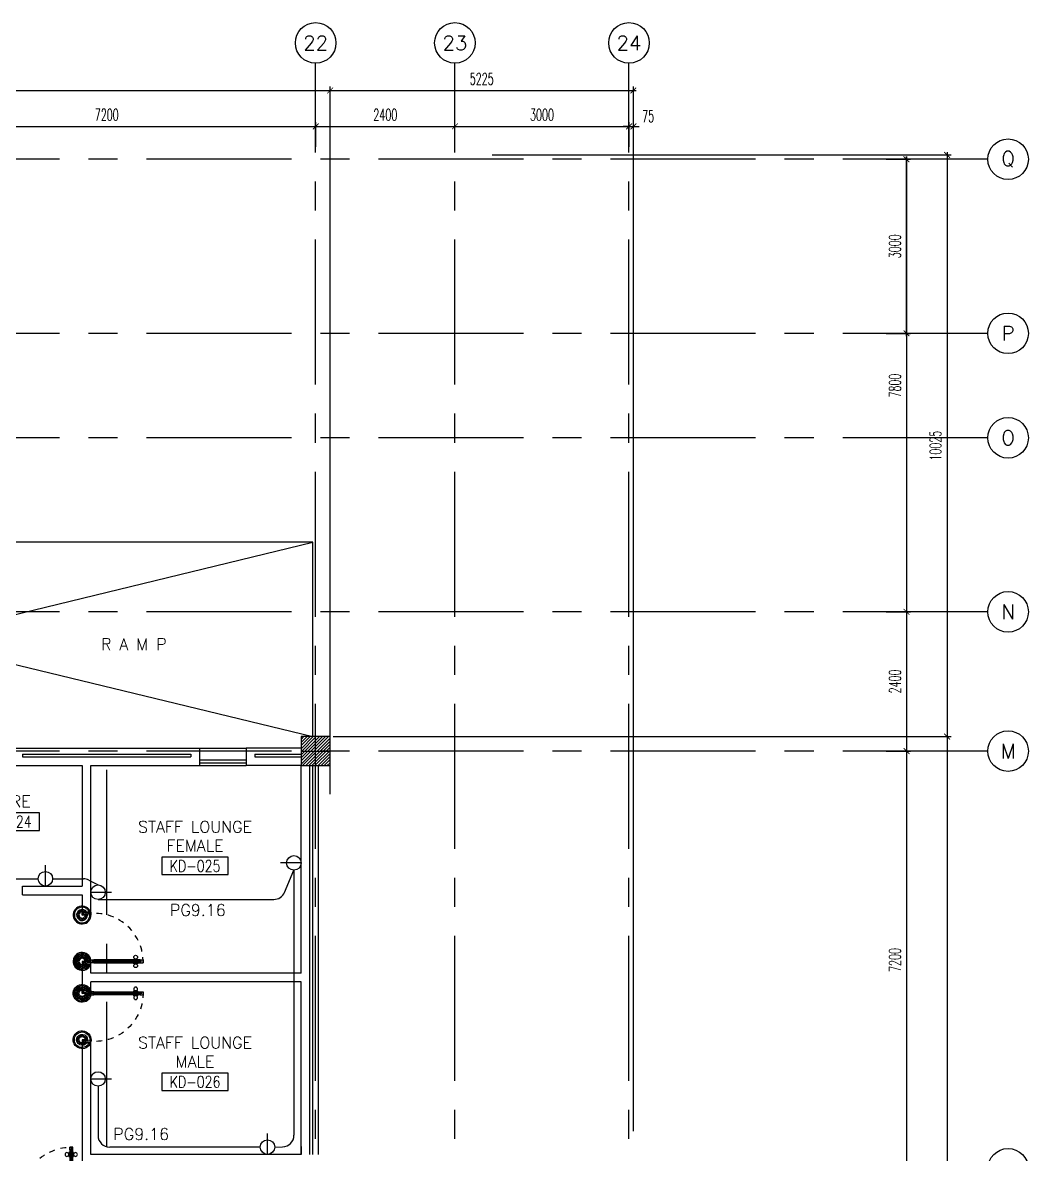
# Model space of a CAD drawing. Extents: x 0 to 93.3, y -13.5 to 76.8.
# Drawn here: x 75.97 to 93.3, y 57.27 to 76.77 of the extents above; entities that cross this region are included whole.
import ezdxf
from ezdxf.enums import TextEntityAlignment as Align

# ---------------------------------------------------------------- set-up
doc = ezdxf.new("R2010")
doc.units = 0
doc.header["$MEASUREMENT"] = 0
doc.header["$PDMODE"] = 3
doc.header["$PDSIZE"] = 0.1
doc.linetypes.add('CENTERX2', pattern=[4, 2.5, -0.5, 0.5, -0.5])
doc.linetypes.add('HIDDEN', pattern=[0.375, 0.25, -0.125])
doc.layers.get('0').update_dxf_attribs({"color": 11, "linetype": 'CONTINUOUS'})
doc.layers.get('DEFPOINTS').update_dxf_attribs({"color": 11, "linetype": 'CONTINUOUS'})
for name, color, linetype in [('AX-CR', 11, 'CONTINUOUS'), ('AX-DIM', 11, 'CONTINUOUS'), ('AX-TXT', 11, 'CONTINUOUS'), ('AXES', 11, 'CENTERX2'), ('BORDER', 11, 'CONTINUOUS'), ('COL', 11, 'CONTINUOUS'), ('DOOR', 11, 'CONTINUOUS'), ('DOOR-DIM', 11, 'CONTINUOUS'), ('E-CLINE', 4, 'CONTINUOUS'), ('E-HLINE', 3, 'HIDDEN'), ('E-SOCKETS', 4, 'CONTINUOUS'), ('E-TRXT', 4, 'CONTINUOUS'), ('HAT', 11, 'CONTINUOUS'), ('INSUL', 11, 'CONTINUOUS'), ('RM-BOX', 11, 'CONTINUOUS'), ('RM-NAME', 11, 'CONTINUOUS'), ('RM-NO', 11, 'CONTINUOUS'), ('SLOPE', 11, 'CONTINUOUS'), ('STR', 11, 'CONTINUOUS'), ('WALL', 11, 'CONTINUOUS'), ('WIN', 11, 'CONTINUOUS')]:
    doc.layers.add(name, color=color, linetype=linetype)
doc.styles.add('ROMANS', font='ROMANS.shx', dxfattribs={"width": 0.6})
doc.dimstyles.new('STANDARD in', dxfattribs={"dimtxt": 0.2, "dimasz": 0.1, "dimexe": 0.07, "dimexo": 0.05, "dimgap": 0.1, "dimtad": 1, "dimdec": 0, "dimlfac": 1000, "dimzin": 0, "dimdsep": 46, "dimtxsty": 'ROMANS', "dimblk": 'ARCHTICK', "dimcen": 0.05, "dimdle": 0.05, "dimclrd": 7, "dimclre": 7, "dimclrt": 2, "dimadec": 0, "dimazin": 0, "dimtfac": 1, "dimtdec": 0, "dimtmove": 2, "dimatfit": 3, "dimldrblk": 'ARCHTICK', "dimfxl": 0, "dimtolj": 1, "dimtzin": 0, "dimarcsym": 0})

# ---------------------------------------------------------------- blocks, each defined once
blk = doc.blocks.new('_ARCHTICK')
at = {"color": 0, "linetype": 'ByBlock', "const_width": 0.15}
blk.add_lwpolyline([(-0.5, -0.5), (0.5, 0.5)], dxfattribs=at)
blk = doc.blocks.new('*D197')
at = {"layer": 'AX-DIM', "color": 7, "lineweight": -2}
for p, q in [((81.32, 64.47), (91.972, 64.47)), ((91.902, 64.52), (91.902, 5.1)), ((81.32, 5.15), (91.972, 5.15))]:
    blk.add_line(p, q, dxfattribs=at)
at = {"layer": 'DEFPOINTS', "color": 0}
for p in [(81.27, 64.47), (81.27, 5.15), (91.902, 5.15)]:
    blk.add_point(p, dxfattribs=at)
at = {"layer": 'AX-DIM', "color": 7, "lineweight": -2, "xscale": 0.1, "yscale": 0.1, "zscale": 0.1}
for p, rotation in [((91.902, 64.47), 90), ((91.902, 5.15), 270)]:
    blk.add_blockref('_ARCHTICK', p, dxfattribs=dict(at, rotation=rotation))
at = {"layer": 'AX-DIM', "color": 2, "insert": (91.702, 34.81), "char_height": 0.2, "attachment_point": 5, "rotation": 90, "style": 'ROMANS'}
blk.add_mtext('\\A1;59320', dxfattribs=at)
blk = doc.blocks.new('*D196')
at = {"layer": 'AX-DIM', "color": 7, "lineweight": -2}
for p, q in [((90.852, 64.22), (91.272, 64.22)), ((91.202, 64.27), (91.202, 56.97)), ((90.852, 57.02), (91.272, 57.02))]:
    blk.add_line(p, q, dxfattribs=at)
at = {"layer": 'DEFPOINTS', "color": 0}
for p in [(90.802, 64.22), (90.802, 57.02), (91.202, 57.02)]:
    blk.add_point(p, dxfattribs=at)
at = {"layer": 'AX-DIM', "color": 7, "lineweight": -2, "xscale": 0.1, "yscale": 0.1, "zscale": 0.1}
for p, rotation in [((91.202, 64.22), 90), ((91.202, 57.02), 270)]:
    blk.add_blockref('_ARCHTICK', p, dxfattribs=dict(at, rotation=rotation))
at = {"layer": 'AX-DIM', "color": 2, "insert": (91.002, 60.62), "char_height": 0.2, "attachment_point": 5, "rotation": 90, "style": 'ROMANS'}
blk.add_mtext('\\A1;7200', dxfattribs=at)
blk = doc.blocks.new('A$C272A55A0')
at = {"layer": 'DOOR', "color": 0, "linetype": 'ByBlock'}
for p, q in [((0, 900), (0, 1050)), ((50, 1050), (0, 1050)), ((50, 950), (50, 1050)), ((1750, 950), (1750, 1050)), ((1750, 1050), (1800, 1050)), ((1800, 1050), (1800, 900)), ((0, 900), (25, 900)), ((25, 950), (50, 950)), ((25, 900), (25, 950)), ((75, 900), (25, 900)), ((25, 850), (25, 900)), ((42, 850), (25, 850)), ((58, 870), (42, 870)), ((42, 870), (42, 850)), ((58, 850), (58, 870)), ((75, 850), (58, 850)), ((75, 900), (75, 850)), ((1725, 900), (1775, 900)), ((1725, 900), (1725, 850)), ((1725, 850), (1742, 850)), ((1742, 870), (1758, 870)), ((1742, 850), (1742, 870)), ((1775, 950), (1750, 950)), ((1758, 870), (1758, 850)), ((1758, 850), (1775, 850)), ((1775, 900), (1775, 950)), ((1800, 900), (1775, 900)), ((1775, 850), (1775, 900)), ((25, 50), (42, 50)), ((25, 50), (25, 0)), ((25, 0), (75, 0)), ((75, 0), (25, 0)), ((42, 50), (42, 30)), ((42, 30), (58, 30)), ((58, 50), (75, 50)), ((58, 50), (58, 30)), ((75, 50), (75, 0)), ((1718, 160), (1709, 160)), ((1709, 95), (1709, 160)), ((1718, 95), (1709, 95)), ((1725, 173), (1718, 173)), ((1718, 173), (1718, 83)), ((1718, 95), (1718, 160)), ((1725, 83), (1718, 83)), ((1742, 50), (1725, 50)), ((1725, 50), (1725, 0)), ((1775, 0), (1725, 0)), ((1725, 0), (1775, 0)), ((1742, 50), (1742, 30)), ((1758, 30), (1742, 30)), ((1775, 50), (1758, 50)), ((1758, 50), (1758, 30)), ((1775, 173), (1782, 173)), ((1775, 83), (1782, 83)), ((1775, 50), (1775, 0)), ((1782, 173), (1782, 83)), ((1782, 160), (1791, 160)), ((1782, 95), (1782, 160)), ((1782, 95), (1791, 95)), ((1791, 95), (1791, 160))]:
    blk.add_line(p, q, dxfattribs=at)
at = {"layer": 'DOOR', "color": 9, "linetype": 'ByBlock'}
for p, q in [((50, 1050), (0, 1010)), ((50, 1050), (0, 937)), ((50, 1050), (37, 950)), ((1750, 1050), (1800, 1010)), ((1750, 1050), (1800, 937)), ((1750, 1050), (1763, 950))]:
    blk.add_line(p, q, dxfattribs=at)
at = {"layer": 'DOOR', "linetype": 'ByBlock'}
for p, q in [((25, 850), (25, 50)), ((42, 850), (42, 50)), ((58, 850), (58, 50)), ((75, 50), (75, 850)), ((1725, 50), (1725, 850)), ((1742, 850), (1742, 50)), ((1758, 850), (1758, 50)), ((1775, 850), (1775, 50))]:
    blk.add_line(p, q, dxfattribs=at)
at = {"layer": 'DOOR', "color": 0, "linetype": 'ByBlock'}
for centre in [(1676, 128), (1824, 128)]:
    blk.add_circle(centre, 32.4, dxfattribs=at)
at = {"layer": 'DOOR', "color": 9, "linetype": 'ByBlock'}
for centre, radius, start, end in [((50, 1050), 54.4, 203.2074, 270), ((50, 1050), 74.4, 227.7764, 270), ((50, 1050), 34.4, 180, 270), ((50, 1050), 14.4, 180, 270), ((1750, 1050), 14.4, 270, 0), ((1750, 1050), 34.4, 270, 0), ((1750, 1050), 54.4, 270, 336.7926), ((1750, 1050), 74.4, 270, 312.2236), ((50, 1050), 94.4, 238.0182, 270), ((50, 1050), 114, 244.0838, 257.3774), ((50, 1050), 134, 248.1598, 259.28), ((50, 1050), 154, 251.1053, 256.2858), ((1750, 1050), 94.4, 270, 301.9818), ((1750, 1050), 114, 282.6226, 295.9162), ((1750, 1050), 134, 280.72, 291.8402), ((1750, 1050), 154, 283.7142, 288.8947)]:
    blk.add_arc(centre, radius, start, end, dxfattribs=at)
at = {"layer": 'DOOR', "linetype": 'HIDDEN', "ltscale": 0.5}
for centre, start, end in [((50, 851), 268.3174, 3.2965), ((1750, 851), 176.7035, 271.6826)]:
    blk.add_arc(centre, 851, start, end, dxfattribs=at)
at = {"layer": 'WALL', "linetype": 'ByBlock'}
blk.add_line((1800, 900), (1800, 1050), dxfattribs=at)
blk = doc.blocks.new('AXR')
at = {"layer": 'AX-CR'}
blk.add_circle((350, 0), 350, dxfattribs=at)
at = {"layer": 'AX-TXT', "style": 'ROMANS'}
blk.add_attdef('AX', text='', height=250, dxfattribs=at).set_placement((350, 0), align=Align.MIDDLE)
blk = doc.blocks.new('*D184')
at = {"layer": 'AX-DIM', "color": 7, "linetype": 'ByBlock', "lineweight": -2}
for p, q in [((91.902, 74.545), (91.902, 64.42)), ((84.059, 74.495), (91.972, 74.495)), ((91.252, 64.47), (91.972, 64.47))]:
    blk.add_line(p, q, dxfattribs=at)
at = {"layer": 'DEFPOINTS', "color": 0, "linetype": 'ByBlock'}
for p in [(84.009, 74.495), (91.202, 64.47), (91.902, 64.47)]:
    blk.add_point(p, dxfattribs=at)
at = {"layer": 'AX-DIM', "color": 7, "linetype": 'ByBlock', "lineweight": -2, "xscale": 0.1, "yscale": 0.1, "zscale": 0.1}
for p, rotation in [((91.902, 74.495), 90), ((91.902, 64.47), 270)]:
    blk.add_blockref('_ARCHTICK', p, dxfattribs=dict(at, rotation=rotation))
at = {"layer": 'AX-DIM', "color": 2, "linetype": 'ByBlock', "insert": (91.702, 69.483), "char_height": 0.2, "attachment_point": 5, "rotation": 90, "style": 'ROMANS'}
blk.add_mtext('\\A1;10025', dxfattribs=at)
blk = doc.blocks.new('*D170')
at = {"layer": 'AX-DIM', "color": 7, "linetype": 'ByBlock', "lineweight": -2}
for p, q in [((73.77, 74.987), (81.07, 74.987)), ((73.82, 74.637), (73.82, 75.057)), ((81.02, 74.637), (81.02, 75.057))]:
    blk.add_line(p, q, dxfattribs=at)
at = {"layer": 'DEFPOINTS', "color": 0, "linetype": 'ByBlock'}
for p in [(81.02, 74.987), (73.82, 74.587), (81.02, 74.587)]:
    blk.add_point(p, dxfattribs=at)
at = {"layer": 'AX-DIM', "color": 7, "linetype": 'ByBlock', "lineweight": -2, "xscale": 0.1, "yscale": 0.1, "zscale": 0.1, "rotation": 180}
blk.add_blockref('_ARCHTICK', (73.82, 74.987), dxfattribs=at)
at = {"layer": 'AX-DIM', "color": 7, "linetype": 'ByBlock', "lineweight": -2, "xscale": 0.1, "yscale": 0.1, "zscale": 0.1}
blk.add_blockref('_ARCHTICK', (81.02, 74.987), dxfattribs=at)
at = {"layer": 'AX-DIM', "color": 2, "linetype": 'ByBlock', "insert": (77.42, 75.187), "char_height": 0.2, "attachment_point": 5, "style": 'ROMANS'}
blk.add_mtext('\\A1;7200', dxfattribs=at)
blk = doc.blocks.new('*D171')
at = {"layer": 'AX-DIM', "color": 7, "linetype": 'ByBlock', "lineweight": -2}
for p, q in [((80.97, 74.987), (83.47, 74.987)), ((81.02, 74.637), (81.02, 75.057)), ((83.42, 74.637), (83.42, 75.057))]:
    blk.add_line(p, q, dxfattribs=at)
at = {"layer": 'DEFPOINTS', "color": 0, "linetype": 'ByBlock'}
for p in [(83.42, 74.987), (81.02, 74.587), (83.42, 74.587)]:
    blk.add_point(p, dxfattribs=at)
at = {"layer": 'AX-DIM', "color": 7, "linetype": 'ByBlock', "lineweight": -2, "xscale": 0.1, "yscale": 0.1, "zscale": 0.1, "rotation": 180}
blk.add_blockref('_ARCHTICK', (81.02, 74.987), dxfattribs=at)
at = {"layer": 'AX-DIM', "color": 7, "linetype": 'ByBlock', "lineweight": -2, "xscale": 0.1, "yscale": 0.1, "zscale": 0.1}
blk.add_blockref('_ARCHTICK', (83.42, 74.987), dxfattribs=at)
at = {"layer": 'AX-DIM', "color": 2, "linetype": 'ByBlock', "insert": (82.22, 75.187), "char_height": 0.2, "attachment_point": 5, "style": 'ROMANS'}
blk.add_mtext('\\A1;2400', dxfattribs=at)
blk = doc.blocks.new('*X95')
at = {"color": 0}
for p, q in [((253129, 69528), (253601, 70001)), ((253129, 69581), (253548, 70001)), ((253129, 69634), (253495, 70001)), ((253129, 69687), (253442, 70001)), ((253129, 69740), (253389, 70001)), ((253129, 69793), (253336, 70001)), ((253129, 69846), (253283, 70001)), ((253129, 69900), (253230, 70001)), ((253129, 69953), (253177, 70001)), ((253154, 69501), (253629, 69975)), ((253207, 69501), (253629, 69922)), ((253260, 69501), (253629, 69869)), ((253313, 69501), (253629, 69816)), ((253366, 69501), (253629, 69763)), ((253419, 69501), (253629, 69710)), ((253473, 69501), (253629, 69657)), ((253526, 69501), (253629, 69604)), ((253579, 69501), (253629, 69551))]:
    blk.add_line(p, q, dxfattribs=at)
blk = doc.blocks.new('*D172')
at = {"layer": 'AX-DIM', "color": 7, "linetype": 'ByBlock', "lineweight": -2}
for p, q in [((83.37, 74.987), (86.47, 74.987)), ((83.42, 74.637), (83.42, 75.057)), ((86.42, 74.637), (86.42, 75.057))]:
    blk.add_line(p, q, dxfattribs=at)
at = {"layer": 'DEFPOINTS', "color": 0, "linetype": 'ByBlock'}
for p in [(86.42, 74.987), (83.42, 74.587), (86.42, 74.587)]:
    blk.add_point(p, dxfattribs=at)
at = {"layer": 'AX-DIM', "color": 7, "linetype": 'ByBlock', "lineweight": -2, "xscale": 0.1, "yscale": 0.1, "zscale": 0.1, "rotation": 180}
blk.add_blockref('_ARCHTICK', (83.42, 74.987), dxfattribs=at)
at = {"layer": 'AX-DIM', "color": 7, "linetype": 'ByBlock', "lineweight": -2, "xscale": 0.1, "yscale": 0.1, "zscale": 0.1}
blk.add_blockref('_ARCHTICK', (86.42, 74.987), dxfattribs=at)
at = {"layer": 'AX-DIM', "color": 2, "linetype": 'ByBlock', "insert": (84.92, 75.187), "char_height": 0.2, "attachment_point": 5, "style": 'ROMANS'}
blk.add_mtext('\\A1;3000', dxfattribs=at)
blk = doc.blocks.new('*D173')
at = {"layer": 'AX-DIM', "color": 7, "linetype": 'ByBlock', "lineweight": -2}
for p, q in [((86.42, 74.987), (86.32, 74.987)), ((86.42, 74.637), (86.42, 75.057)), ((86.42, 74.987), (86.495, 74.987)), ((86.495, 74.637), (86.495, 75.057)), ((86.495, 74.987), (86.595, 74.987))]:
    blk.add_line(p, q, dxfattribs=at)
at = {"layer": 'DEFPOINTS', "color": 0, "linetype": 'ByBlock'}
for p in [(86.495, 74.987), (86.42, 74.587), (86.495, 74.587)]:
    blk.add_point(p, dxfattribs=at)
at = {"layer": 'AX-DIM', "color": 7, "linetype": 'ByBlock', "lineweight": -2, "xscale": 0.1, "yscale": 0.1, "zscale": 0.1}
blk.add_blockref('_ARCHTICK', (86.42, 74.987), dxfattribs=at)
at = {"layer": 'AX-DIM', "color": 7, "linetype": 'ByBlock', "lineweight": -2, "xscale": 0.1, "yscale": 0.1, "zscale": 0.1, "rotation": 180}
blk.add_blockref('_ARCHTICK', (86.495, 74.987), dxfattribs=at)
at = {"layer": 'AX-DIM', "color": 2, "linetype": 'ByBlock', "insert": (86.75, 75.162), "char_height": 0.2, "attachment_point": 5, "style": 'ROMANS'}
blk.add_mtext('\\A1;75', dxfattribs=at)
blk = doc.blocks.new('AXU')
at = {"layer": 'AX-CR'}
blk.add_circle((0, 350), 350, dxfattribs=at)
at = {"layer": 'AX-TXT', "style": 'ROMANS'}
blk.add_attdef('AX', text='', height=250, dxfattribs=at).set_placement((0, 350), align=Align.MIDDLE)
blk = doc.blocks.new('*D183')
at = {"layer": 'AX-DIM', "color": 7, "lineweight": -2}
for p, q in [((90.852, 74.42), (91.272, 74.42)), ((91.202, 71.37), (91.202, 74.47)), ((90.852, 71.42), (91.272, 71.42))]:
    blk.add_line(p, q, dxfattribs=at)
at = {"layer": 'DEFPOINTS', "color": 0}
for p in [(90.802, 74.42), (91.202, 74.42), (90.802, 71.42)]:
    blk.add_point(p, dxfattribs=at)
at = {"layer": 'AX-DIM', "color": 7, "lineweight": -2, "xscale": 0.1, "yscale": 0.1, "zscale": 0.1}
for p, rotation in [((91.202, 74.42), 90), ((91.202, 71.42), 270)]:
    blk.add_blockref('_ARCHTICK', p, dxfattribs=dict(at, rotation=rotation))
at = {"layer": 'AX-DIM', "color": 2, "insert": (91.002, 72.92), "char_height": 0.2, "attachment_point": 5, "rotation": 90, "style": 'ROMANS'}
blk.add_mtext('\\A1;3000', dxfattribs=at)
blk = doc.blocks.new('*D182')
at = {"layer": 'AX-DIM', "color": 7, "lineweight": -2}
for p, q in [((90.852, 74.42), (91.272, 74.42)), ((91.202, 74.47), (91.202, 66.57)), ((90.852, 66.62), (91.272, 66.62))]:
    blk.add_line(p, q, dxfattribs=at)
at = {"layer": 'DEFPOINTS', "color": 0}
for p in [(90.802, 74.42), (90.802, 66.62), (91.202, 66.62)]:
    blk.add_point(p, dxfattribs=at)
at = {"layer": 'AX-DIM', "color": 7, "lineweight": -2, "xscale": 0.1, "yscale": 0.1, "zscale": 0.1}
for p, rotation in [((91.202, 74.42), 90), ((91.202, 66.62), 270)]:
    blk.add_blockref('_ARCHTICK', p, dxfattribs=dict(at, rotation=rotation))
at = {"layer": 'AX-DIM', "color": 2, "insert": (91.002, 70.52), "char_height": 0.2, "attachment_point": 5, "rotation": 90, "style": 'ROMANS'}
blk.add_mtext('\\A1;7800', dxfattribs=at)
blk = doc.blocks.new('*D181')
at = {"layer": 'AX-DIM', "color": 7, "lineweight": -2}
for p, q in [((90.852, 66.62), (91.272, 66.62)), ((91.202, 66.67), (91.202, 64.17)), ((90.852, 64.22), (91.272, 64.22))]:
    blk.add_line(p, q, dxfattribs=at)
at = {"layer": 'DEFPOINTS', "color": 0}
for p in [(90.802, 66.62), (90.802, 64.22), (91.202, 64.22)]:
    blk.add_point(p, dxfattribs=at)
at = {"layer": 'AX-DIM', "color": 7, "lineweight": -2, "xscale": 0.1, "yscale": 0.1, "zscale": 0.1}
for p, rotation in [((91.202, 66.62), 90), ((91.202, 64.22), 270)]:
    blk.add_blockref('_ARCHTICK', p, dxfattribs=dict(at, rotation=rotation))
at = {"layer": 'AX-DIM', "color": 2, "insert": (91.002, 65.42), "char_height": 0.2, "attachment_point": 5, "rotation": 90, "style": 'ROMANS'}
blk.add_mtext('\\A1;2400', dxfattribs=at)
blk = doc.blocks.new('*D180')
at = {"layer": 'AX-DIM', "color": 7, "lineweight": -2}
for p, q in [((90.852, 74.42), (91.272, 74.42)), ((91.202, 74.47), (91.202, 71.37)), ((90.852, 71.42), (91.272, 71.42))]:
    blk.add_line(p, q, dxfattribs=at)
at = {"layer": 'DEFPOINTS', "color": 0}
for p in [(90.802, 74.42), (90.802, 71.42), (91.202, 71.42)]:
    blk.add_point(p, dxfattribs=at)
at = {"layer": 'AX-DIM', "color": 7, "lineweight": -2, "xscale": 0.1, "yscale": 0.1, "zscale": 0.1}
for p, rotation in [((91.202, 74.42), 90), ((91.202, 71.42), 270)]:
    blk.add_blockref('_ARCHTICK', p, dxfattribs=dict(at, rotation=rotation))
at = {"layer": 'AX-DIM', "color": 2, "insert": (91.002, 72.92), "char_height": 0.2, "attachment_point": 5, "rotation": 90, "style": 'ROMANS'}
blk.add_mtext('\\A1;3000', dxfattribs=at)
blk = doc.blocks.new('*D137')
at = {"layer": 'AX-DIM', "color": 7, "lineweight": -2}
for p, q in [((81.22, 75.605), (86.545, 75.605)), ((81.27, 74.955), (81.27, 75.675)), ((86.495, 57.669), (86.495, 75.675))]:
    blk.add_line(p, q, dxfattribs=at)
at = {"layer": 'DEFPOINTS', "color": 0}
for p in [(86.495, 75.605), (81.27, 74.905), (86.495, 57.619)]:
    blk.add_point(p, dxfattribs=at)
at = {"layer": 'AX-DIM', "color": 7, "lineweight": -2, "xscale": 0.1, "yscale": 0.1, "zscale": 0.1, "rotation": 180}
blk.add_blockref('_ARCHTICK', (81.27, 75.605), dxfattribs=at)
at = {"layer": 'AX-DIM', "color": 7, "lineweight": -2, "xscale": 0.1, "yscale": 0.1, "zscale": 0.1}
blk.add_blockref('_ARCHTICK', (86.495, 75.605), dxfattribs=at)
at = {"layer": 'AX-DIM', "color": 2, "insert": (83.882, 75.805), "char_height": 0.2, "attachment_point": 5, "style": 'ROMANS'}
blk.add_mtext('\\A1;5225', dxfattribs=at)
blk = doc.blocks.new('*D136')
at = {"layer": 'AX-DIM', "color": 7, "lineweight": -2}
for p, q in [((6.53, 75.605), (81.32, 75.605)), ((6.58, 73.123), (6.58, 75.675)), ((81.27, 63.477), (81.27, 75.675))]:
    blk.add_line(p, q, dxfattribs=at)
at = {"layer": 'DEFPOINTS', "color": 0}
for p in [(81.27, 75.605), (6.58, 73.073), (81.27, 63.427)]:
    blk.add_point(p, dxfattribs=at)
at = {"layer": 'AX-DIM', "color": 7, "lineweight": -2, "xscale": 0.1, "yscale": 0.1, "zscale": 0.1, "rotation": 180}
blk.add_blockref('_ARCHTICK', (6.58, 75.605), dxfattribs=at)
at = {"layer": 'AX-DIM', "color": 7, "lineweight": -2, "xscale": 0.1, "yscale": 0.1, "zscale": 0.1}
blk.add_blockref('_ARCHTICK', (81.27, 75.605), dxfattribs=at)
at = {"layer": 'AX-DIM', "color": 2, "insert": (43.925, 75.805), "char_height": 0.2, "attachment_point": 5, "style": 'ROMANS'}
blk.add_mtext('\\A1;74690', dxfattribs=at)
blk = doc.blocks.new('DOOR90')
at = {"layer": 'DOOR', "color": 7, "linetype": 'ByBlock'}
for p, q in [((-150, 0), (0, 0)), ((-150, 0), (-150, -25)), ((0, -50), (-114, 0)), ((0, -50), (-40, 0)), ((0, -50), (0, 0)), ((-1000, -25), (-1050, -25)), ((-1050, -75), (-1050, -25)), ((-1050, -25), (-1050, -75)), ((-1000, -75), (-1050, -75)), ((-1000, -42), (-1020, -42)), ((-1020, -42), (-1020, -58)), ((-1000, -58), (-1020, -58)), ((-1000, -25), (-1000, -42)), ((-1000, -58), (-1000, -75)), ((-878, -18), (-968, -18)), ((-968, -25), (-968, -18)), ((-968, -75), (-968, -82)), ((-878, -82), (-968, -82)), ((-955, -9), (-890, -9)), ((-955, -18), (-955, -9)), ((-955, -18), (-890, -18)), ((-955, -82), (-890, -82)), ((-955, -82), (-955, -91)), ((-955, -91), (-890, -91)), ((-890, -18), (-890, -9)), ((-890, -82), (-890, -91)), ((-878, -25), (-878, -18)), ((-878, -75), (-878, -82)), ((-200, -25), (-150, -25)), ((-200, -42), (-200, -25)), ((-180, -42), (-200, -42)), ((-200, -58), (-180, -58)), ((-200, -75), (-200, -58)), ((-150, -75), (-200, -75)), ((-180, -58), (-180, -42)), ((-150, -25), (-100, -25)), ((-150, -75), (-150, -25)), ((-100, -25), (-100, -50)), ((0, -50), (-100, -37)), ((-100, -50), (0, -50)), ((-150, -875), (-100, -875)), ((-150, -900), (-150, -875)), ((-150, -900), (0, -900)), ((0, -900), (-150, -900)), ((0, -850), (-114, -900)), ((-100, -875), (-100, -850)), ((0, -850), (-100, -863)), ((-100, -850), (0, -850)), ((0, -850), (-40, -900)), ((0, -850), (0, -900))]:
    blk.add_line(p, q, dxfattribs=at)
at = {"layer": 'DOOR', "linetype": 'ByBlock'}
for p, q in [((-200, -25), (-1000, -25)), ((-200, -42), (-1000, -42)), ((-200, -58), (-1000, -58)), ((-1000, -75), (-200, -75))]:
    blk.add_line(p, q, dxfattribs=at)
at = {"layer": 'DOOR', "color": 7, "linetype": 'ByBlock'}
for centre in [(-923, 24), (-923, -124)]:
    blk.add_circle(centre, 32.4, dxfattribs=at)
for centre, radius, start, end in [((0, -50), 154, 161.1053, 166.2858), ((0, -50), 94.4, 148.0182, 180), ((0, -50), 134, 158.1598, 169.28), ((0, -50), 114, 154.0838, 167.3774), ((0, -50), 74.4, 137.7764, 180), ((0, -50), 54.4, 113.2074, 180), ((0, -50), 34.4, 90, 180), ((0, -50), 14.4, 90, 180), ((0, -850), 154, 193.7142, 198.8947), ((0, -850), 134, 190.72, 201.8402), ((0, -850), 94.4, 180, 211.9818), ((0, -850), 74.4, 180, 222.2236), ((0, -850), 54.4, 180, 246.7926), ((0, -850), 34.4, 180, 270), ((0, -850), 14.4, 180, 270)]:
    blk.add_arc(centre, radius, start, end, dxfattribs=at)
at = {"layer": 'DOOR', "linetype": 'HIDDEN', "ltscale": 0.5}
blk.add_arc((-222, -50), 828, 178.2701, 275.003, dxfattribs=at)
blk = doc.blocks.new('RM1')
at = {"layer": 'RM-BOX'}
blk.add_lwpolyline([(570, -200), (-570, -200), (-570, -500), (570, -500)], close=True, dxfattribs=at)
at = {"layer": 'RM-NAME', "style": 'ROMANS'}
for tag, p in [('ROOMNAME1', (0, 324)), ('ROOMNAME2', (0, 0))]:
    blk.add_attdef(tag, text='', height=200, dxfattribs=at).set_placement(p, align=Align.MIDDLE)
at = {"layer": 'RM-NO', "style": 'ROMANS', "width": 0.8}
blk.add_attdef('ROOMNO', text='', height=200, dxfattribs=at).set_placement((0, -350), align=Align.MIDDLE)
blk = doc.blocks.new('S110')
at = {"layer": 'E-SOCKETS'}
blk.add_line((0, 0), (358, 0), dxfattribs=at)
blk.add_circle((125, 0), 125, dxfattribs=at)

msp = doc.modelspace()

# ---------------------------------------------------------------- linework, layer by layer
at = {"layer": 'AX-DIM'}
msp.add_line((80.7695, 64.22), (81.2695, 64.22), dxfattribs=at)
at = {"layer": 'AXES'}
for p, q in [((81.0195, -1.4643), (81.0195, 76.0748)), ((83.4195, -1.4643), (83.4195, 76.0748)), ((86.4195, -1.4643), (86.4195, 76.0748)), ((92.6023, 74.42), (22.7795, 74.42)), ((92.6023, 71.42), (22.7795, 71.42)), ((92.6023, 69.62), (22.7795, 69.62)), ((92.6023, 66.62), (22.7795, 66.62)), ((92.6023, 64.22), (22.7795, 64.22)), ((77.4195, 5.4), (77.4195, 64.22))]:
    msp.add_line(p, q, dxfattribs=at)
at = {"layer": 'BORDER'}
msp.add_line((80.9695, 67.82), (58.2945, 67.82), dxfattribs=at)
at = {"layer": 'COL'}
msp.add_lwpolyline([(81.2695, 63.97), (81.2695, 64.47), (80.7695, 64.47), (80.7695, 63.97)], close=True, dxfattribs=at)
at = {"layer": 'E-CLINE'}
for p, q in [((80.4842, 61.7858), (80.6445, 62.168)), ((80.6445, 62.168), (80.6445, 57.5987)), ((73.5187, 62.02), (76.2368, 62.02)), ((76.4868, 62.02), (77.0168, 62.02)), ((77.1098, 61.9971), (77.2695, 61.9132)), ((77.2695, 61.6632), (80.2998, 61.6632)), ((77.2695, 58.4449), (77.2695, 57.595)), ((80.0643, 57.395), (77.4695, 57.395)), ((80.3143, 57.395), (80.45, 57.3987))]:
    msp.add_line(p, q, dxfattribs=at)
msp.add_lwpolyline([(80.7695, 63.97), (81.2695, 63.97), (81.2695, 64.47), (80.7695, 64.47)], close=True, dxfattribs=at)
for centre, start, end in [((77.0168, 61.82), 62.28399, 90), ((80.2998, 61.8632), 270, 337.24236), ((77.4695, 57.595), 180, 270), ((80.4445, 57.5987), 271.57279, 0)]:
    msp.add_arc(centre, 0.2, start, end, dxfattribs=at)
at = {"layer": 'INSUL'}
for p, q in [((75.9695, 64.17), (75.9695, 64.12)), ((75.9695, 64.17), (78.8695, 64.17)), ((75.9695, 64.12), (78.8695, 64.12)), ((78.8695, 64.17), (78.8695, 64.12)), ((79.9695, 64.17), (80.7695, 64.17)), ((79.9695, 64.17), (79.9695, 64.12)), ((79.9695, 64.12), (80.7695, 64.12)), ((80.9195, 57.27), (80.9195, 63.97)), ((80.9695, 57.27), (80.9695, 63.97))]:
    msp.add_line(p, q, dxfattribs=at)
at = {"layer": 'SLOPE', "color": 5}
for q in [(80.9695, 67.82), (80.9695, 64.47)]:
    msp.add_line((74.0695, 66.145), q, dxfattribs=at)
at = {"layer": 'STR'}
msp.add_line((80.9695, 64.47), (80.9695, 67.82), dxfattribs=at)
at = {"layer": 'WALL'}
for p, q in [((75.8195, 64.27), (79.0195, 64.27)), ((79.0195, 64.27), (79.0195, 63.97)), ((79.8195, 64.27), (79.8195, 63.97)), ((80.7695, 64.27), (79.8195, 64.27)), ((75.8195, 63.97), (76.9945, 63.97)), ((76.9945, 63.97), (76.9945, 61.895)), ((77.1445, 61.445), (77.1445, 63.97)), ((77.1445, 63.97), (79.0195, 63.97)), ((80.7695, 63.97), (79.8195, 63.97)), ((80.7695, 60.395), (80.7695, 63.97)), ((81.0695, 57.27), (81.0695, 63.97)), ((75.9695, 61.745), (75.9695, 61.895)), ((75.9695, 61.895), (76.9945, 61.895)), ((75.9695, 61.745), (76.9945, 61.745)), ((76.9945, 61.745), (76.9945, 61.445)), ((77.1445, 61.445), (76.9945, 61.445)), ((77.1445, 60.545), (76.9945, 60.545)), ((76.9945, 60.545), (76.9945, 60.095)), ((77.1445, 60.395), (77.1445, 60.545)), ((80.7695, 60.395), (77.1445, 60.395)), ((77.1445, 60.095), (76.9945, 60.095)), ((80.7695, 60.245), (77.1445, 60.245)), ((77.1445, 60.095), (77.1445, 60.245)), ((80.7695, 57.27), (80.7695, 60.245)), ((77.1445, 59.195), (76.9945, 59.195)), ((76.9945, 59.195), (76.9945, 56.495)), ((77.1445, 57.27), (77.1445, 59.195)), ((80.7695, 57.4075), (80.7695, 57.27)), ((80.7695, 57.27), (77.1445, 57.27))]:
    msp.add_line(p, q, dxfattribs=at)
at = {"layer": 'WIN'}
for p, q in [((79.0195, 64.27), (79.8195, 64.27)), ((79.0195, 64.07), (79.8195, 64.07)), ((79.0195, 64.02), (79.8195, 64.02)), ((79.0195, 63.97), (79.8195, 63.97))]:
    msp.add_line(p, q, dxfattribs=at)

# ---------------------------------------------------------------- block references
at = {"layer": 'AXES', "xscale": 0.001000000047497451, "yscale": 0.0009999999892897904, "zscale": 0.001}
for name, p, values in [('AXU', (81.0195, 76.0748), {'AX': '22'}), ('AXU', (83.4195, 76.0748), {'AX': '23'}), ('AXU', (86.4195, 76.0748), {'AX': '24'}), ('AXR', (92.6023, 74.42), {'AX': 'Q'}), ('AXR', (92.6023, 71.42), {'AX': 'P'}), ('AXR', (92.6023, 69.62), {'AX': 'O'}), ('AXR', (92.6023, 66.62), {'AX': 'N'}), ('AXR', (92.6023, 64.22), {'AX': 'M'}), ('AXR', (92.6023, 57.02), {'AX': 'L'})]:
    msp.add_blockref(name, p, dxfattribs=at).add_auto_attribs(values)
at = {"layer": 'DOOR', "color": 0, "xscale": -0.001000000047497451, "yscale": 0.0009999999892897904, "zscale": 0.001, "rotation": 180}
msp.add_blockref('A$C272A55A0', (75.057, 57.3954), dxfattribs=at)
at = {"layer": 'DOOR-DIM', "xscale": 0.001000000047497451, "yscale": 0.0009999999892897904, "zscale": 0.001, "rotation": 180}
msp.add_blockref('DOOR90', (76.9945, 60.545), dxfattribs=at)
at = {"layer": 'DOOR-DIM', "xscale": -0.001000000047497451, "yscale": 0.0009999999892897904, "zscale": 0.001}
msp.add_blockref('DOOR90', (76.9945, 60.095), dxfattribs=at)
at = {"layer": 'E-HLINE', "xscale": 0.0009999999892897904, "yscale": 0.0009999999892897904, "zscale": 0.001}
for p, rotation in [((80.7695, 62.293), 180), ((76.3618, 61.895), 90), ((80.1893, 57.27), 90)]:
    msp.add_blockref('S110', p, dxfattribs=dict(at, rotation=rotation))
for p in [(77.1445, 61.7882), (77.1445, 58.5699)]:
    msp.add_blockref('S110', p, dxfattribs=at)
at = {"layer": 'HAT', "xscale": 0.001000000047497451, "yscale": 0.0009999999892897904, "zscale": 0.001}
msp.add_blockref('*X95', (-172.359, -5.531), dxfattribs=at)
at = {"layer": 'RM-NAME', "xscale": 0.001000000047497451, "yscale": 0.0009999999892897904, "zscale": 0.001}
for p, values in [((75.6883, 63.3542), {'ROOMNO': 'KD-024', 'ROOMNAME2': 'STORE'}), ((78.9411, 62.5905), {'ROOMNO': 'KD-025', 'ROOMNAME2': 'FEMALE', 'ROOMNAME1': 'STAFF LOUNGE'}), ((78.9411, 58.8699), {'ROOMNO': 'KD-026', 'ROOMNAME2': 'MALE', 'ROOMNAME1': 'STAFF LOUNGE'})]:
    msp.add_blockref('RM1', p, dxfattribs=at).add_auto_attribs(values)

# ---------------------------------------------------------------- texts
at = {"layer": 'E-TRXT', "color": 4, "style": 'ROMANS'}
for p in [(78.5085, 61.3795), (77.5325, 57.5194)]:
    msp.add_text('PG9.16', height=0.2, dxfattribs=at).set_placement(p)
at = {"layer": 'RM-NAME', "style": 'ROMANS'}
msp.add_text('R A M P', height=0.2, dxfattribs=at).set_placement((77.3204, 65.9621))

# ---------------------------------------------------------------- dimensions: what is measured, and where the dimension line sits
at = {"layer": 'AX-DIM'}
for base, p1, p2, picture, middle in [((81.2695, 75.6055), (6.5795, 73.0728), (81.2695, 63.4271), '*D136', (43.9245, 75.8055)), ((86.4945, 75.6055), (81.2695, 74.9055), (86.4945, 57.6195), '*D137', (83.882, 75.8055))]:
    dim = msp.add_linear_dim(base=base, p1=p1, p2=p2, dimstyle='STANDARD in', dxfattribs=at)
    dim.commit()
    dim.dimension.update_dxf_attribs({"geometry": picture, "text_midpoint": middle})
at = {"layer": 'AX-DIM', "color": 1, "linetype": 'ByBlock'}
for base, p1, p2, picture, middle in [((81.0195, 74.9872), (73.8195, 74.5872), (81.0195, 74.5872), '*D170', (77.4195, 75.1872)), ((83.4195, 74.9872), (81.0195, 74.5872), (83.4195, 74.5872), '*D171', (82.2195, 75.1872)), ((86.4195, 74.9872), (83.4195, 74.5872), (86.4195, 74.5872), '*D172', (84.9195, 75.1872))]:
    dim = msp.add_linear_dim(base=base, p1=p1, p2=p2, dimstyle='STANDARD in', dxfattribs=at)
    dim.commit()
    dim.dimension.update_dxf_attribs({"geometry": picture, "text_midpoint": middle})
dim = msp.add_linear_dim(base=(86.4945, 74.9872), p1=(86.4195, 74.5872), p2=(86.4945, 74.5872), dimstyle='STANDARD in', dxfattribs=at)
dim.commit()
dim.dimension.update_dxf_attribs({"geometry": '*D173', "text_midpoint": (86.7499, 75.1622), "dimtype": 160})
at = {"layer": 'AX-DIM', "linetype": 'ByBlock'}
dim = msp.add_linear_dim(base=(91.9023, 64.47), p1=(84.0094, 74.495), p2=(91.2023, 64.47), angle=270, dimstyle='STANDARD in', dxfattribs=at)
dim.commit()
dim.dimension.update_dxf_attribs({"geometry": '*D184', "text_midpoint": (91.7023, 69.4825)})
at = {"layer": 'AX-DIM', "color": 6}
for base, p1, p2, picture, middle in [((91.2023, 74.42), (90.8023, 71.42), (90.8023, 74.42), '*D183', (91.0023, 72.92)), ((91.2023, 66.62), (90.8023, 74.42), (90.8023, 66.62), '*D182', (91.0023, 70.52)), ((91.2023, 71.42), (90.8023, 74.42), (90.8023, 71.42), '*D180', (91.0023, 72.92)), ((91.2023, 64.22), (90.8023, 66.62), (90.8023, 64.22), '*D181', (91.0023, 65.42)), ((91.2023, 57.02), (90.8023, 64.22), (90.8023, 57.02), '*D196', (91.0023, 60.62))]:
    dim = msp.add_linear_dim(base=base, p1=p1, p2=p2, angle=270, dimstyle='STANDARD in', dxfattribs=at)
    dim.commit()
    dim.dimension.update_dxf_attribs({"geometry": picture, "text_midpoint": middle})
at = {"layer": 'AX-DIM'}
dim = msp.add_linear_dim(base=(91.9023, 5.15), p1=(81.2695, 64.47), p2=(81.2695, 5.15), angle=270, dimstyle='STANDARD in', dxfattribs=at)
dim.commit()
dim.dimension.update_dxf_attribs({"geometry": '*D197', "text_midpoint": (91.7023, 34.81)})

doc.saveas('drawing.dxf')
